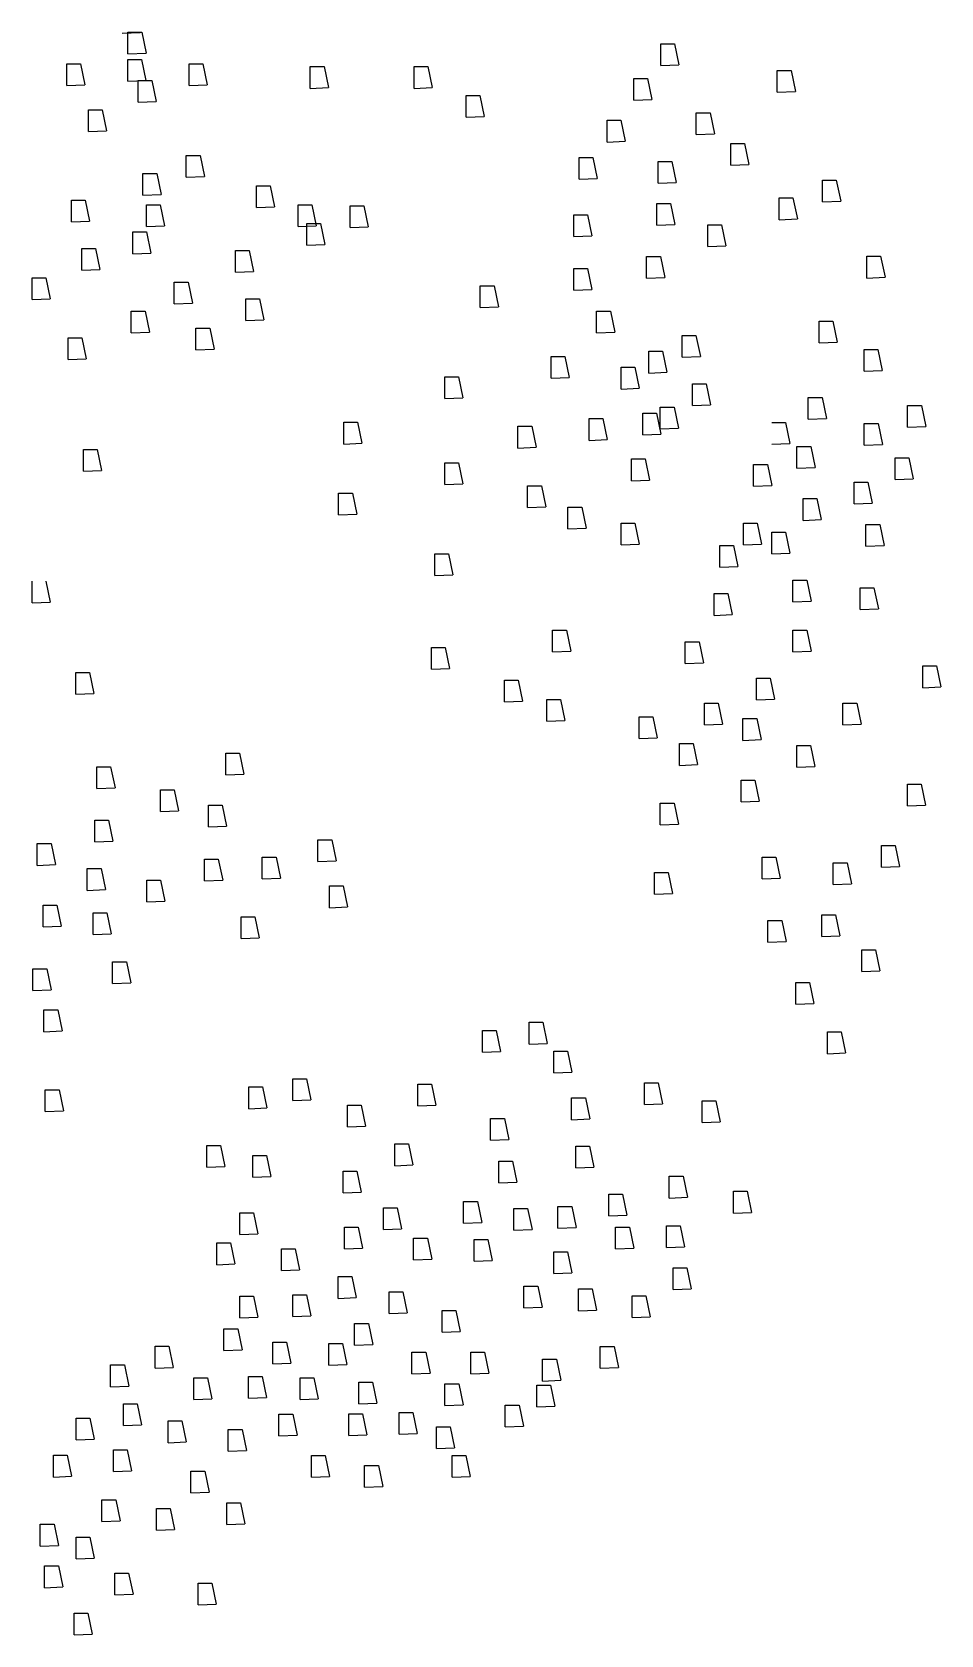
# Model space of a CAD drawing. Header units: inches. Extents: x -28 to 837, y -22 to 590.
# Drawn here: x 168.4 to 204.4, y 338.1 to 401.4 of the extents above; entities that cross this region are included whole.
import ezdxf

# ---------------------------------------------------------------- set-up
doc = ezdxf.new("R2010")
doc.units = ezdxf.units.IN
doc.header["$MEASUREMENT"] = 0
doc.layers.add('0 @ 10', color=7, linetype='Continuous')
doc.layers.add('dwgmodels.com', color=250, linetype='Continuous')
doc.styles.get("Standard").update_dxf_attribs({"font": 'arial.ttf'})
doc.dimstyles.new('Annotative', dxfattribs={"dimscale": 0, "dimtxt": 0.18, "dimasz": 0.18, "dimexe": 0.18, "dimexo": 0.0625, "dimgap": 0.09, "dimtad": 0, "dimtih": 1, "dimtoh": 1, "dimdec": 4, "dimzin": 0, "dimdsep": 46, "dimtxsty": 'Standard', "dimcen": 0.09, "dimadec": 0, "dimazin": 0, "dimtfac": 1, "dimtdec": 4, "dimtofl": 0, "dimtmove": 0, "dimatfit": 3, "dimfxl": 1, "dimtolj": 1, "dimtzin": 0, "dimarcsym": 0})

# ---------------------------------------------------------------- blocks, each defined once
blk = doc.blocks.new('*D32')
at = {"color": 0, "lineweight": -2}
for p, q in [((1446.02, 687.19), (1428.7, 726.49)), ((1397.59, 228.25), (1372.45, 193.43))]:
    blk.add_line(p, q, dxfattribs=at)
blk.add_arc((1553.26, 443.85), 296.37, 118.6183, 229.3348, dxfattribs=at)
at = {"color": 0}
for points in [[(1409.47, 707.75), (1413.15, 700.28), (1433.74, 715.05)], [(1362.71, 222.31), (1357.55, 215.77), (1379.77, 203.56)]]:
    blk.add_solid(points, dxfattribs=at)
at = {"layer": 'Defpoints', "color": 0}
for p in [(1448.54, 681.47), (1287.08, 574.18), (1553.26, 443.85), (1401.25, 233.32)]:
    blk.add_point(p, dxfattribs=at)
at = {"color": 0, "insert": (1239.61, 476.94), "char_height": 25, "attachment_point": 5, "rotation": 83.9766}
blk.add_mtext('120°', dxfattribs=at)
blk = doc.blocks.new('bush 032')
at = {"color": 0, "ltscale": 0.5}
for p, q in [((123.77, 330.35), (134.1, 330.76)), ((127.1, 318.59), (127.1, 330.98)), ((127.1, 330.98), (134.95, 330.98)), ((134.95, 330.98), (137.43, 319)), ((430.96, 324.28), (438.81, 324.28)), ((430.96, 311.89), (430.96, 324.28)), ((438.81, 324.28), (441.29, 312.3)), ((92.2, 312.81), (100.06, 312.81)), ((92.2, 300.41), (92.2, 312.81)), ((100.06, 312.81), (102.54, 300.82)), ((127.05, 315.41), (134.9, 315.41)), ((127.05, 303.01), (127.05, 315.41)), ((127.1, 318.59), (137.43, 319)), ((134.9, 315.41), (137.38, 303.42)), ((161.99, 312.81), (169.84, 312.81)), ((161.99, 300.41), (161.99, 312.81)), ((169.84, 312.81), (172.32, 300.82)), ((231.13, 311.25), (238.99, 311.25)), ((231.13, 298.85), (231.13, 311.25)), ((238.99, 311.25), (241.47, 299.27)), ((290.35, 311.25), (298.21, 311.25)), ((290.35, 298.85), (290.35, 311.25)), ((298.21, 311.25), (300.69, 299.27)), ((430.96, 311.89), (441.29, 312.3)), ((127.05, 303.01), (137.38, 303.42)), ((132.91, 303.36), (140.77, 303.36)), ((132.91, 290.96), (132.91, 303.36)), ((140.77, 303.36), (143.24, 291.38)), ((415.65, 292.11), (415.65, 304.5)), ((415.65, 304.5), (423.5, 304.5)), ((423.5, 304.5), (425.98, 292.52)), ((497.49, 296.62), (497.49, 309.02)), ((497.49, 309.02), (505.34, 309.02)), ((505.34, 309.02), (507.82, 297.04)), ((92.2, 300.41), (102.54, 300.82)), ((161.99, 300.41), (172.32, 300.82)), ((231.13, 298.85), (241.47, 299.27)), ((290.35, 298.85), (300.69, 299.27)), ((319.96, 294.8), (327.82, 294.8)), ((319.96, 282.4), (319.96, 294.8)), ((327.82, 294.8), (330.29, 282.82)), ((415.65, 292.11), (425.98, 292.52)), ((497.49, 296.62), (507.82, 297.04)), ((104.56, 286.64), (112.42, 286.64)), ((104.56, 274.24), (104.56, 286.64)), ((112.42, 286.64), (114.89, 274.65)), ((132.91, 290.96), (143.24, 291.38)), ((451.27, 272.48), (451.27, 284.88)), ((451.27, 284.88), (459.12, 284.88)), ((459.12, 284.88), (461.6, 272.89)), ((104.56, 274.24), (114.89, 274.65)), ((319.96, 282.4), (330.29, 282.82)), ((400.43, 280.67), (408.28, 280.67)), ((400.43, 268.27), (400.43, 280.67)), ((408.28, 280.67), (410.76, 268.68)), ((400.43, 268.27), (410.76, 268.68)), ((451.27, 272.48), (461.6, 272.89)), ((470.9, 255.03), (470.9, 267.43)), ((470.9, 267.43), (478.75, 267.43)), ((478.75, 267.43), (481.23, 255.45)), ((160.38, 260.58), (168.23, 260.58)), ((160.38, 248.19), (160.38, 260.58)), ((168.23, 260.58), (170.71, 248.6)), ((384.39, 259.43), (392.25, 259.43)), ((384.39, 247.04), (384.39, 259.43)), ((392.25, 259.43), (394.72, 247.45)), ((429.46, 257.25), (437.32, 257.25)), ((429.46, 244.86), (429.46, 257.25)), ((437.32, 257.25), (439.79, 245.27)), ((135.66, 250.41), (143.52, 250.41)), ((135.66, 238.01), (135.66, 250.41)), ((143.52, 250.41), (146, 238.42)), ((160.38, 248.19), (170.71, 248.6)), ((384.39, 247.04), (394.72, 247.45)), ((470.9, 255.03), (481.23, 255.45)), ((135.66, 238.01), (146, 238.42)), ((200.43, 243.26), (208.28, 243.26)), ((200.43, 230.86), (200.43, 243.26)), ((208.28, 243.26), (210.76, 231.27)), ((429.46, 244.86), (439.79, 245.27)), ((523.29, 246.56), (531.15, 246.56)), ((523.29, 234.16), (523.29, 246.56)), ((531.15, 246.56), (533.63, 234.57)), ((94.96, 222.74), (94.96, 235.14)), ((94.96, 235.14), (102.81, 235.14)), ((102.81, 235.14), (105.29, 223.16)), ((137.67, 232.49), (145.53, 232.49)), ((137.67, 220.1), (137.67, 232.49)), ((145.53, 232.49), (148.01, 220.51)), ((200.43, 230.86), (210.76, 231.27)), ((224.22, 220.1), (224.22, 232.49)), ((224.22, 232.49), (232.07, 232.49)), ((232.07, 232.49), (234.55, 220.51)), ((253.89, 219.55), (253.89, 231.95)), ((253.89, 231.95), (261.74, 231.95)), ((261.74, 231.95), (264.22, 219.97)), ((428.74, 220.87), (428.74, 233.27)), ((428.74, 233.27), (436.59, 233.27)), ((436.59, 233.27), (439.07, 221.28)), ((498.58, 223.98), (498.58, 236.38)), ((498.58, 236.38), (506.43, 236.38)), ((506.43, 236.38), (508.91, 224.4)), ((523.29, 234.16), (533.63, 234.57)), ((94.96, 222.74), (105.29, 223.16)), ((137.67, 220.1), (148.01, 220.51)), ((224.22, 220.1), (234.55, 220.51)), ((229.17, 221.77), (237.02, 221.77)), ((229.17, 209.37), (229.17, 221.77)), ((237.02, 221.77), (239.5, 209.79)), ((253.89, 219.55), (264.22, 219.97)), ((381.37, 214.41), (381.37, 226.81)), ((381.37, 226.81), (389.23, 226.81)), ((389.23, 226.81), (391.71, 214.82)), ((428.74, 220.87), (439.07, 221.28)), ((457.87, 221.12), (465.72, 221.12)), ((457.87, 208.72), (457.87, 221.12)), ((465.72, 221.12), (468.2, 209.13)), ((498.58, 223.98), (508.91, 224.4)), ((129.85, 204.57), (129.85, 216.97)), ((129.85, 216.97), (137.7, 216.97)), ((137.7, 216.97), (140.18, 204.98)), ((381.37, 214.41), (391.71, 214.82)), ((100.77, 207.52), (108.62, 207.52)), ((100.77, 195.12), (100.77, 207.52)), ((108.62, 207.52), (111.1, 195.53)), ((129.85, 204.57), (140.18, 204.98)), ((188.46, 206.5), (196.31, 206.5)), ((188.46, 194.11), (188.46, 206.5)), ((196.31, 206.5), (198.79, 194.52)), ((229.17, 209.37), (239.5, 209.79)), ((422.97, 190.55), (422.97, 202.94)), ((422.97, 202.94), (430.83, 202.94)), ((430.83, 202.94), (433.31, 190.96)), ((457.87, 208.72), (468.2, 209.13)), ((548.58, 203.1), (556.43, 203.1)), ((548.58, 190.7), (548.58, 203.1)), ((556.43, 203.1), (558.91, 191.12)), ((100.77, 195.12), (111.1, 195.53)), ((188.46, 194.11), (198.79, 194.52)), ((381.37, 196.1), (389.23, 196.1)), ((381.37, 183.7), (381.37, 196.1)), ((389.23, 196.1), (391.71, 184.11)), ((72.42, 190.8), (80.27, 190.8)), ((72.42, 178.4), (72.42, 190.8)), ((80.27, 190.8), (82.75, 178.82)), ((153.57, 188.33), (161.42, 188.33)), ((153.57, 175.94), (153.57, 188.33)), ((161.42, 188.33), (163.9, 176.35)), ((328.07, 186.34), (335.92, 186.34)), ((328.07, 173.94), (328.07, 186.34)), ((335.92, 186.34), (338.4, 174.35)), ((381.37, 183.7), (391.71, 184.11)), ((422.97, 190.55), (433.31, 190.96)), ((548.58, 190.7), (558.91, 191.12)), ((72.42, 178.4), (82.75, 178.82)), ((153.57, 175.94), (163.9, 176.35)), ((194.28, 178.88), (202.13, 178.88)), ((194.28, 166.49), (194.28, 178.88)), ((202.13, 178.88), (204.61, 166.9)), ((328.07, 173.94), (338.4, 174.35)), ((129.02, 159.52), (129.02, 171.91)), ((129.02, 171.91), (136.87, 171.91)), ((136.87, 171.91), (139.35, 159.93)), ((194.28, 166.49), (204.61, 166.9)), ((394.42, 171.91), (402.27, 171.91)), ((394.42, 159.52), (394.42, 171.91)), ((402.27, 171.91), (404.75, 159.93)), ((521.35, 153.75), (521.35, 166.14)), ((521.35, 166.14), (529.2, 166.14)), ((529.2, 166.14), (531.68, 154.16)), ((92.96, 156.62), (100.81, 156.62)), ((92.96, 144.22), (92.96, 156.62)), ((100.81, 156.62), (103.29, 144.63)), ((129.02, 159.52), (139.35, 159.93)), ((165.93, 149.77), (165.93, 162.16)), ((165.93, 162.16), (173.78, 162.16)), ((173.78, 162.16), (176.26, 150.18)), ((394.42, 159.52), (404.75, 159.93)), ((443.26, 158), (451.11, 158)), ((443.26, 145.6), (443.26, 158)), ((451.11, 158), (453.59, 146.02)), ((165.93, 149.77), (176.26, 150.18)), ((424.14, 136.54), (424.14, 148.94)), ((424.14, 148.94), (432, 148.94)), ((432, 148.94), (434.48, 136.96)), ((521.35, 153.75), (531.68, 154.16)), ((546.97, 137.64), (546.97, 150.04)), ((546.97, 150.04), (554.82, 150.04)), ((554.82, 150.04), (557.3, 138.05)), ((92.96, 144.22), (103.29, 144.63)), ((368.46, 133.55), (368.46, 145.95)), ((368.46, 145.95), (376.31, 145.95)), ((376.31, 145.95), (378.79, 133.97)), ((408.36, 139.83), (416.22, 139.83)), ((408.36, 127.43), (408.36, 139.83)), ((416.22, 139.83), (418.7, 127.84)), ((443.26, 145.6), (453.59, 146.02)), ((546.97, 137.64), (557.3, 138.05)), ((307.88, 134.41), (315.73, 134.41)), ((307.88, 122.01), (307.88, 134.41)), ((315.73, 134.41), (318.21, 122.43)), ((368.46, 133.55), (378.79, 133.97)), ((424.14, 136.54), (434.48, 136.96)), ((449.07, 130.38), (456.93, 130.38)), ((449.07, 117.98), (449.07, 130.38)), ((456.93, 130.38), (459.4, 118.39)), ((307.88, 122.01), (318.21, 122.43)), ((408.36, 127.43), (418.7, 127.84)), ((515.17, 122.62), (523.02, 122.62)), ((515.17, 110.22), (515.17, 122.62)), ((523.02, 122.62), (525.5, 110.64)), ((390.15, 110.56), (398, 110.56)), ((390.15, 98.16), (390.15, 110.56)), ((398, 110.56), (400.48, 98.58)), ((420.72, 101.26), (420.72, 113.66)), ((420.72, 113.66), (428.57, 113.66)), ((428.57, 113.66), (431.06, 101.67)), ((430.73, 117.14), (438.58, 117.14)), ((430.73, 104.74), (430.73, 117.14)), ((438.58, 117.14), (441.06, 105.15)), ((449.07, 117.98), (459.4, 118.39)), ((515.17, 110.22), (525.5, 110.64)), ((571.8, 117.99), (579.65, 117.99)), ((571.8, 105.59), (571.8, 117.99)), ((579.65, 117.99), (582.13, 106.01)), ((250.18, 96.05), (250.18, 108.45)), ((250.18, 108.45), (258.03, 108.45)), ((258.03, 108.45), (260.51, 96.47)), ((349.57, 93.77), (349.57, 106.17)), ((349.57, 106.17), (357.43, 106.17)), ((357.43, 106.17), (359.9, 94.19)), ((420.72, 101.26), (431.06, 101.67)), ((430.73, 104.74), (441.06, 105.15)), ((494.33, 108.36), (502.18, 108.36)), ((502.18, 108.36), (504.66, 96.38)), ((547.08, 95.42), (547.08, 107.81)), ((547.08, 107.81), (554.93, 107.81)), ((554.93, 107.81), (557.41, 95.83)), ((571.8, 105.59), (582.13, 106.01)), ((101.73, 93.01), (109.58, 93.01)), ((101.73, 80.61), (101.73, 93.01)), ((109.58, 93.01), (112.06, 81.03)), ((250.18, 96.05), (260.51, 96.47)), ((349.57, 93.77), (359.9, 94.19)), ((390.15, 98.16), (400.48, 98.58)), ((494.33, 95.97), (504.66, 96.38)), ((508.69, 82.22), (508.69, 94.61)), ((508.69, 94.61), (516.54, 94.61)), ((516.54, 94.61), (519.02, 82.63)), ((547.08, 95.42), (557.41, 95.83)), ((307.88, 85.37), (315.73, 85.37)), ((307.88, 72.97), (307.88, 85.37)), ((315.73, 85.37), (318.21, 73.39)), ((414.28, 87.53), (422.13, 87.53)), ((414.28, 75.13), (414.28, 87.53)), ((422.13, 87.53), (424.61, 75.54)), ((483.97, 84.44), (491.82, 84.44)), ((483.97, 72.04), (483.97, 84.44)), ((491.82, 84.44), (494.3, 72.46)), ((508.69, 82.22), (519.02, 82.63)), ((564.62, 75.86), (564.62, 88.26)), ((564.62, 88.26), (572.47, 88.26)), ((572.47, 88.26), (574.95, 76.27)), ((101.73, 80.61), (112.06, 81.03)), ((307.88, 72.97), (318.21, 73.39)), ((414.28, 75.13), (424.61, 75.54)), ((541.27, 61.98), (541.27, 74.37)), ((541.27, 74.37), (549.12, 74.37)), ((549.12, 74.37), (551.6, 62.39)), ((564.62, 75.86), (574.95, 76.27)), ((247.3, 55.66), (247.3, 68.06)), ((247.3, 68.06), (255.15, 68.06)), ((255.15, 68.06), (257.63, 56.08)), ((355.06, 59.78), (355.06, 72.17)), ((355.06, 72.17), (362.91, 72.17)), ((362.91, 72.17), (365.39, 60.19)), ((483.97, 72.04), (494.3, 72.46)), ((512.19, 52.53), (512.19, 64.93)), ((512.19, 64.93), (520.04, 64.93)), ((520.04, 64.93), (522.52, 52.94)), ((247.3, 55.66), (257.63, 56.08)), ((355.06, 59.78), (365.39, 60.19)), ((378.09, 47.71), (378.09, 60.11)), ((378.09, 60.11), (385.94, 60.11)), ((385.94, 60.11), (388.42, 48.13)), ((541.27, 61.98), (551.6, 62.39)), ((378.09, 47.71), (388.42, 48.13)), ((408.36, 51), (416.22, 51)), ((408.36, 38.6), (408.36, 51)), ((416.22, 51), (418.7, 39.01)), ((478.15, 51), (486, 51)), ((478.15, 38.6), (478.15, 51)), ((486, 51), (488.48, 39.01)), ((494.33, 45.85), (502.18, 45.85)), ((494.33, 33.45), (494.33, 45.85)), ((502.18, 45.85), (504.66, 33.87)), ((512.19, 52.53), (522.52, 52.94)), ((548.07, 37.84), (548.07, 50.24)), ((548.07, 50.24), (555.92, 50.24)), ((555.92, 50.24), (558.4, 38.26)), ((408.36, 38.6), (418.7, 39.01)), ((464.72, 25.78), (464.72, 38.17)), ((464.72, 38.17), (472.57, 38.17)), ((472.57, 38.17), (475.05, 26.19)), ((478.15, 38.6), (488.48, 39.01)), ((548.07, 37.84), (558.4, 38.26)), ((302.11, 21.05), (302.11, 33.45)), ((302.11, 33.45), (309.96, 33.45)), ((309.96, 33.45), (312.44, 21.46)), ((494.33, 33.45), (504.66, 33.87)), ((302.11, 21.05), (312.44, 21.46)), ((464.72, 25.78), (475.05, 26.19)), ((506.39, 6.04), (506.39, 18.44)), ((506.39, 18.44), (514.25, 18.44)), ((514.25, 18.44), (516.73, 6.45)), ((72.42, 5.42), (72.42, 17.82)), ((80.27, 17.82), (82.75, 5.83)), ((461.43, -1.64), (461.43, 10.76)), ((461.43, 10.76), (469.28, 10.76)), ((469.28, 10.76), (471.76, -1.22)), ((544.78, 1.65), (544.78, 14.05)), ((544.78, 14.05), (552.63, 14.05)), ((552.63, 14.05), (555.11, 2.06)), ((72.42, 5.42), (82.75, 5.83)), ((506.39, 6.04), (516.73, 6.45)), ((544.78, 1.65), (555.11, 2.06)), ((461.43, -1.64), (471.76, -1.22)), ((369.31, -10.08), (377.16, -10.08)), ((369.31, -22.47), (369.31, -10.08)), ((377.16, -10.08), (379.65, -22.06)), ((444.98, -16.66), (452.83, -16.66)), ((444.98, -29.06), (444.98, -16.66)), ((452.83, -16.66), (455.31, -28.64)), ((506.39, -10.08), (514.25, -10.08)), ((506.39, -22.47), (506.39, -10.08)), ((514.25, -10.08), (516.73, -22.06)), ((300.22, -19.95), (308.08, -19.95)), ((300.22, -32.34), (300.22, -19.95)), ((308.08, -19.95), (310.56, -31.93)), ((369.31, -22.47), (379.65, -22.06)), ((506.39, -22.47), (516.73, -22.06)), ((97.34, -34.21), (105.2, -34.21)), ((97.34, -46.6), (97.34, -34.21)), ((105.2, -34.21), (107.68, -46.19)), ((300.22, -32.34), (310.56, -31.93)), ((444.98, -29.06), (455.31, -28.64)), ((580.48, -30.5), (588.33, -30.5)), ((580.48, -42.9), (580.48, -30.5)), ((588.33, -30.5), (590.81, -42.48)), ((341.9, -38.59), (349.75, -38.59)), ((341.9, -50.99), (341.9, -38.59)), ((349.75, -38.59), (352.23, -50.58)), ((485.56, -37.49), (493.41, -37.49)), ((485.56, -49.89), (485.56, -37.49)), ((493.41, -37.49), (495.89, -49.48)), ((580.48, -42.9), (590.81, -42.48)), ((97.34, -46.6), (107.68, -46.19)), ((341.9, -50.99), (352.23, -50.58)), ((366.02, -49.56), (373.87, -49.56)), ((366.02, -61.96), (366.02, -49.56)), ((373.87, -49.56), (376.35, -61.54)), ((455.95, -51.75), (463.8, -51.75)), ((455.95, -64.15), (455.95, -51.75)), ((463.8, -51.75), (466.28, -63.73)), ((485.56, -49.89), (495.89, -49.48)), ((534.91, -51.75), (542.76, -51.75)), ((534.91, -64.15), (534.91, -51.75)), ((542.76, -51.75), (545.24, -63.73)), ((366.02, -61.96), (376.35, -61.54)), ((418.66, -71.83), (418.66, -59.43)), ((418.66, -59.43), (426.51, -59.43)), ((426.51, -59.43), (428.99, -71.41)), ((455.95, -64.15), (466.28, -63.73)), ((477.88, -60.53), (485.73, -60.53)), ((477.88, -72.92), (477.88, -60.53)), ((485.73, -60.53), (488.21, -72.51)), ((534.91, -64.15), (545.24, -63.73)), ((418.66, -71.83), (428.99, -71.41)), ((477.88, -72.92), (488.21, -72.51)), ((182.88, -80.27), (190.74, -80.27)), ((182.88, -92.66), (182.88, -80.27)), ((190.74, -80.27), (193.22, -92.25)), ((441.69, -74.78), (449.54, -74.78)), ((441.69, -87.18), (441.69, -74.78)), ((449.54, -74.78), (452.02, -86.77)), ((508.59, -75.88), (516.44, -75.88)), ((508.59, -88.28), (508.59, -75.88)), ((516.44, -75.88), (518.92, -87.86)), ((109.41, -87.94), (117.26, -87.94)), ((109.41, -100.34), (109.41, -87.94)), ((117.26, -87.94), (119.74, -99.93)), ((441.69, -87.18), (452.02, -86.77)), ((508.59, -88.28), (518.92, -87.86)), ((109.41, -100.34), (119.74, -99.93)), ((182.88, -92.66), (193.22, -92.25)), ((476.78, -95.62), (484.64, -95.62)), ((476.78, -108.02), (476.78, -95.62)), ((484.64, -95.62), (487.11, -107.6)), ((571.73, -97.86), (579.58, -97.86)), ((571.73, -110.26), (571.73, -97.86)), ((579.58, -97.86), (582.06, -109.85)), ((145.6, -101.1), (153.45, -101.1)), ((145.6, -113.5), (145.6, -101.1)), ((153.45, -101.1), (155.93, -113.09)), ((430.73, -108.78), (438.58, -108.78)), ((430.73, -121.18), (430.73, -108.78)), ((438.58, -108.78), (441.06, -120.76)), ((476.78, -108.02), (487.11, -107.6)), ((108.21, -118.49), (116.06, -118.49)), ((108.21, -130.88), (108.21, -118.49)), ((116.06, -118.49), (118.54, -130.47)), ((145.6, -113.5), (155.93, -113.09)), ((173.01, -109.88), (180.87, -109.88)), ((173.01, -122.27), (173.01, -109.88)), ((180.87, -109.88), (183.34, -121.86)), ((571.73, -110.26), (582.06, -109.85)), ((173.01, -122.27), (183.34, -121.86)), ((430.73, -121.18), (441.06, -120.76)), ((75.41, -131.81), (83.26, -131.81)), ((75.41, -144.21), (75.41, -131.81)), ((83.26, -131.81), (85.74, -143.79)), ((108.21, -130.88), (118.54, -130.47)), ((235.52, -129.62), (243.37, -129.62)), ((235.52, -142.01), (235.52, -129.62)), ((243.37, -129.62), (245.85, -141.6)), ((556.84, -132.91), (564.69, -132.91)), ((556.84, -145.3), (556.84, -132.91)), ((564.69, -132.91), (567.17, -144.89)), ((75.41, -144.21), (85.74, -143.79)), ((103.92, -146.07), (111.78, -146.07)), ((103.92, -158.46), (103.92, -146.07)), ((111.78, -146.07), (114.26, -158.05)), ((170.82, -152.98), (170.82, -140.58)), ((170.82, -140.58), (178.67, -140.58)), ((178.67, -140.58), (181.15, -152.57)), ((203.72, -139.49), (211.57, -139.49)), ((203.72, -151.88), (203.72, -139.49)), ((211.57, -139.49), (214.05, -151.47)), ((235.52, -142.01), (245.85, -141.6)), ((488.85, -139.49), (496.7, -139.49)), ((488.85, -151.88), (488.85, -139.49)), ((496.7, -139.49), (499.18, -151.47)), ((529.42, -142.78), (537.27, -142.78)), ((529.42, -155.17), (529.42, -142.78)), ((537.27, -142.78), (539.76, -154.76)), ((556.84, -145.3), (567.17, -144.89)), ((137.92, -152.65), (145.77, -152.65)), ((137.92, -165.04), (137.92, -152.65)), ((145.77, -152.65), (148.25, -164.63)), ((170.82, -152.98), (181.15, -152.57)), ((203.72, -151.88), (214.05, -151.47)), ((427.44, -148.26), (435.29, -148.26)), ((427.44, -160.66), (427.44, -148.26)), ((435.29, -148.26), (437.77, -160.24)), ((488.85, -151.88), (499.18, -151.47)), ((529.42, -155.17), (539.76, -154.76)), ((103.92, -158.46), (114.26, -158.05)), ((242.1, -155.94), (249.96, -155.94)), ((242.1, -168.33), (242.1, -155.94)), ((249.96, -155.94), (252.43, -167.92)), ((427.44, -160.66), (437.77, -160.24)), ((78.7, -166.91), (86.55, -166.91)), ((78.7, -179.3), (78.7, -166.91)), ((86.55, -166.91), (89.03, -178.89)), ((107.22, -171.29), (115.07, -171.29)), ((107.22, -183.69), (107.22, -171.29)), ((115.07, -171.29), (117.55, -183.28)), ((137.92, -165.04), (148.25, -164.63)), ((191.66, -173.48), (199.51, -173.48)), ((191.66, -185.88), (191.66, -173.48)), ((199.51, -173.48), (201.99, -185.47)), ((242.1, -168.33), (252.43, -167.92)), ((522.84, -172.39), (530.69, -172.39)), ((522.84, -184.78), (522.84, -172.39)), ((530.69, -172.39), (533.17, -184.37)), ((78.7, -179.3), (89.03, -178.89)), ((492.14, -175.68), (499.99, -175.68)), ((492.14, -188.07), (492.14, -175.68)), ((499.99, -175.68), (502.47, -187.66)), ((107.22, -183.69), (117.55, -183.28)), ((191.66, -185.88), (201.99, -185.47)), ((492.14, -188.07), (502.47, -187.66)), ((522.84, -184.78), (533.17, -184.37)), ((118.39, -211.62), (118.39, -199.22)), ((118.39, -199.22), (126.25, -199.22)), ((126.25, -199.22), (128.73, -211.2)), ((545.63, -192.41), (553.48, -192.41)), ((545.63, -204.8), (545.63, -192.41)), ((553.48, -192.41), (555.96, -204.39)), ((72.93, -215.54), (72.93, -203.14)), ((72.93, -203.14), (80.78, -203.14)), ((80.78, -203.14), (83.26, -215.12)), ((545.63, -204.8), (555.96, -204.39)), ((72.93, -215.54), (83.26, -215.12)), ((118.39, -211.62), (128.73, -211.2)), ((507.96, -210.98), (515.81, -210.98)), ((507.96, -223.37), (507.96, -210.98)), ((515.81, -210.98), (518.29, -222.96)), ((79.2, -239.05), (79.2, -226.65)), ((79.2, -226.65), (87.06, -226.65)), ((87.06, -226.65), (89.54, -238.64)), ((507.96, -223.37), (518.29, -222.96)), ((355.89, -246.11), (355.89, -233.71)), ((355.89, -233.71), (363.75, -233.71)), ((363.75, -233.71), (366.22, -245.69)), ((79.2, -239.05), (89.54, -238.64)), ((329.25, -238.41), (337.1, -238.41)), ((329.25, -250.81), (329.25, -238.41)), ((337.1, -238.41), (339.58, -250.39)), ((355.89, -246.11), (366.22, -245.69)), ((526.11, -239.19), (533.96, -239.19)), ((526.11, -251.59), (526.11, -239.19)), ((533.96, -239.19), (536.44, -251.18)), ((329.25, -250.81), (339.58, -250.39)), ((370, -250.17), (377.85, -250.17)), ((370, -262.57), (370, -250.17)), ((377.85, -250.17), (380.33, -262.15)), ((526.11, -251.59), (536.44, -251.18)), ((370, -262.57), (380.33, -262.15)), ((79.99, -284.51), (79.99, -272.12)), ((79.99, -272.12), (87.84, -272.12)), ((87.84, -272.12), (90.32, -284.1)), ((195.99, -270.55), (203.84, -270.55)), ((195.99, -282.95), (195.99, -270.55)), ((203.84, -270.55), (206.33, -282.53)), ((221.08, -265.85), (228.93, -265.85)), ((221.08, -278.24), (221.08, -265.85)), ((228.93, -265.85), (231.41, -277.83)), ((292.4, -281.38), (292.4, -268.98)), ((292.4, -268.98), (300.26, -268.98)), ((300.26, -268.98), (302.73, -280.96)), ((421.74, -280.59), (421.74, -268.2)), ((421.74, -268.2), (429.59, -268.2)), ((429.59, -268.2), (432.07, -280.18)), ((195.99, -282.95), (206.33, -282.53)), ((221.08, -278.24), (231.41, -277.83)), ((252.29, -293.36), (252.29, -280.96)), ((252.29, -280.96), (260.14, -280.96)), ((260.14, -280.96), (262.62, -292.94)), ((292.4, -281.38), (302.73, -280.96)), ((380.19, -289.22), (380.19, -276.82)), ((380.19, -276.82), (388.04, -276.82)), ((388.04, -276.82), (390.52, -288.8)), ((421.74, -280.59), (432.07, -280.18)), ((454.66, -278.39), (462.51, -278.39)), ((454.66, -290.78), (454.66, -278.39)), ((462.51, -278.39), (464.99, -290.37)), ((79.99, -284.51), (90.32, -284.1)), ((333.95, -300.97), (333.95, -288.58)), ((333.95, -288.58), (341.8, -288.58)), ((341.8, -288.58), (344.28, -300.56)), ((380.19, -289.22), (390.52, -288.8)), ((454.66, -290.78), (464.99, -290.37)), ((252.29, -293.36), (262.62, -292.94)), ((333.95, -300.97), (344.28, -300.56)), ((172.07, -316.27), (172.07, -303.88)), ((172.07, -303.88), (179.92, -303.88)), ((179.92, -303.88), (182.4, -315.86)), ((198.26, -322), (198.26, -309.61)), ((198.26, -309.61), (206.11, -309.61)), ((206.11, -309.61), (208.59, -321.59)), ((279.3, -315.46), (279.3, -303.06)), ((279.3, -303.06), (287.15, -303.06)), ((287.15, -303.06), (289.63, -315.04)), ((382.54, -316.65), (382.54, -304.25)), ((382.54, -304.25), (390.4, -304.25)), ((390.4, -304.25), (392.88, -316.24)), ((172.07, -316.27), (182.4, -315.86)), ((249.83, -318.61), (257.68, -318.61)), ((249.83, -331.01), (249.83, -318.61)), ((257.68, -318.61), (260.16, -330.6)), ((279.3, -315.46), (289.63, -315.04)), ((338.65, -312.88), (346.5, -312.88)), ((338.65, -325.27), (338.65, -312.88)), ((346.5, -312.88), (348.98, -324.86)), ((382.54, -316.65), (392.88, -316.24)), ((198.26, -322), (208.59, -321.59)), ((338.65, -325.27), (348.98, -324.86)), ((435.84, -321.5), (443.7, -321.5)), ((435.84, -333.89), (435.84, -321.5)), ((443.7, -321.5), (446.17, -333.48)), ((249.83, -331.01), (260.16, -330.6)), ((318.59, -348.2), (318.59, -335.8)), ((318.59, -335.8), (326.44, -335.8)), ((326.44, -335.8), (328.92, -347.79)), ((401.36, -331.69), (409.21, -331.69)), ((401.36, -344.08), (401.36, -331.69)), ((409.21, -331.69), (411.69, -343.67)), ((435.84, -333.89), (446.17, -333.48)), ((472.49, -342.47), (472.49, -330.07)), ((472.49, -330.07), (480.34, -330.07)), ((480.34, -330.07), (482.82, -342.06)), ((190.9, -354.74), (190.9, -342.35)), ((190.9, -342.35), (198.75, -342.35)), ((198.75, -342.35), (201.23, -354.33)), ((272.81, -339.53), (280.66, -339.53)), ((272.81, -351.92), (272.81, -339.53)), ((280.66, -339.53), (283.14, -351.51)), ((347.24, -352.29), (347.24, -339.89)), ((347.24, -339.89), (355.1, -339.89)), ((355.1, -339.89), (357.58, -351.87)), ((372.36, -338.74), (380.21, -338.74)), ((372.36, -351.14), (372.36, -338.74)), ((380.21, -338.74), (382.69, -350.72)), ((401.36, -344.08), (411.69, -343.67)), ((472.49, -342.47), (482.82, -342.06)), ((190.9, -354.74), (201.23, -354.33)), ((250.65, -362.93), (250.65, -350.54)), ((250.65, -350.54), (258.5, -350.54)), ((258.5, -350.54), (260.98, -362.52)), ((272.81, -351.92), (283.14, -351.51)), ((318.59, -348.2), (328.92, -347.79)), ((347.24, -352.29), (357.58, -351.87)), ((372.36, -351.14), (382.69, -350.72)), ((405.28, -362.9), (405.28, -350.5)), ((405.28, -350.5), (413.13, -350.5)), ((413.13, -350.5), (415.61, -362.48)), ((434.28, -362.11), (434.28, -349.71)), ((434.28, -349.71), (442.13, -349.71)), ((442.13, -349.71), (444.61, -361.7)), ((177.8, -371.93), (177.8, -359.54)), ((177.8, -359.54), (185.65, -359.54)), ((185.65, -359.54), (188.13, -371.52)), ((214.64, -375.21), (214.64, -362.81)), ((214.64, -362.81), (222.49, -362.81)), ((222.49, -362.81), (224.97, -374.8)), ((250.65, -362.93), (260.98, -362.52)), ((290.05, -356.77), (297.9, -356.77)), ((290.05, -369.17), (290.05, -356.77)), ((297.9, -356.77), (300.38, -368.75)), ((324.54, -369.95), (324.54, -357.55)), ((324.54, -357.55), (332.39, -357.55)), ((332.39, -357.55), (334.87, -369.54)), ((370, -364.61), (377.85, -364.61)), ((370, -377.01), (370, -364.61)), ((377.85, -364.61), (380.33, -376.59)), ((405.28, -362.9), (415.61, -362.48)), ((434.28, -362.11), (444.61, -361.7)), ((177.8, -371.93), (188.13, -371.52)), ((290.05, -369.17), (300.38, -368.75)), ((324.54, -369.95), (334.87, -369.54)), ((438.11, -386.15), (438.11, -373.75)), ((438.11, -373.75), (445.96, -373.75)), ((445.96, -373.75), (448.44, -385.73)), ((214.64, -375.21), (224.97, -374.8)), ((246.94, -378.72), (254.79, -378.72)), ((246.94, -391.11), (246.94, -378.72)), ((254.79, -378.72), (257.27, -390.7)), ((370, -377.01), (380.33, -376.59)), ((190.9, -402.22), (190.9, -389.82)), ((190.9, -389.82), (198.75, -389.82)), ((198.75, -389.82), (201.23, -401.81)), ((221.18, -389.01), (229.04, -389.01)), ((221.18, -401.4), (221.18, -389.01)), ((229.04, -389.01), (231.51, -400.99)), ((246.94, -391.11), (257.27, -390.7)), ((276.03, -399.77), (276.03, -387.37)), ((276.03, -387.37), (283.88, -387.37)), ((283.88, -387.37), (286.36, -399.35)), ((352.97, -384.09), (360.82, -384.09)), ((352.97, -396.49), (352.97, -384.09)), ((360.82, -384.09), (363.3, -396.08)), ((384.11, -385.77), (391.96, -385.77)), ((384.11, -398.17), (384.11, -385.77)), ((391.96, -385.77), (394.44, -397.76)), ((414.68, -389.69), (422.53, -389.69)), ((414.68, -402.09), (414.68, -389.69)), ((422.53, -389.69), (425.01, -401.68)), ((438.11, -386.15), (448.44, -385.73)), ((190.9, -402.22), (201.23, -401.81)), ((221.18, -401.4), (231.51, -400.99)), ((276.03, -399.77), (286.36, -399.35)), ((306.31, -410.41), (306.31, -398.01)), ((306.31, -398.01), (314.17, -398.01)), ((314.17, -398.01), (316.65, -409.99)), ((352.97, -396.49), (363.3, -396.08)), ((384.11, -398.17), (394.44, -397.76)), ((414.68, -402.09), (425.01, -401.68)), ((181.88, -420.9), (181.88, -408.5)), ((181.88, -408.5), (189.74, -408.5)), ((189.74, -408.5), (192.21, -420.49)), ((256.38, -417.77), (256.38, -405.38)), ((256.38, -405.38), (264.23, -405.38)), ((264.23, -405.38), (266.71, -417.36)), ((306.31, -410.41), (316.65, -409.99)), ((142.6, -430.87), (142.6, -418.47)), ((142.6, -418.47), (150.45, -418.47)), ((150.45, -418.47), (152.93, -430.46)), ((209.72, -428.41), (209.72, -416.02)), ((209.72, -416.02), (217.58, -416.02)), ((217.58, -416.02), (220.05, -428)), ((241.65, -429.23), (241.65, -416.84)), ((241.65, -416.84), (249.5, -416.84)), ((249.5, -416.84), (251.98, -428.82)), ((256.38, -417.77), (266.71, -417.36)), ((396.53, -430.91), (396.53, -418.51)), ((396.53, -418.51), (404.38, -418.51)), ((404.38, -418.51), (406.86, -430.5)), ((117.23, -441.51), (117.23, -429.11)), ((117.23, -429.11), (125.07, -429.11)), ((125.07, -429.11), (127.56, -441.1)), ((181.88, -420.9), (192.21, -420.49)), ((209.72, -428.41), (220.05, -428)), ((241.65, -429.23), (251.98, -428.82)), ((289.12, -434.14), (289.12, -421.75)), ((289.12, -421.75), (296.97, -421.75)), ((296.97, -421.75), (299.46, -433.73)), ((322.69, -434.14), (322.69, -421.75)), ((322.69, -421.75), (330.54, -421.75)), ((330.54, -421.75), (333.02, -433.73)), ((363.61, -438.24), (363.61, -425.84)), ((363.61, -425.84), (371.47, -425.84)), ((371.47, -425.84), (373.95, -437.82)), ((142.6, -430.87), (152.93, -430.46)), ((164.7, -448.88), (164.7, -436.48)), ((164.7, -436.48), (172.55, -436.48)), ((172.55, -436.48), (175.03, -448.46)), ((195.81, -448.06), (195.81, -435.66)), ((195.81, -435.66), (203.66, -435.66)), ((203.66, -435.66), (206.14, -447.65)), ((225.28, -436.48), (233.13, -436.48)), ((225.28, -448.88), (225.28, -436.48)), ((233.13, -436.48), (235.61, -448.46)), ((289.12, -434.14), (299.46, -433.73)), ((322.69, -434.14), (333.02, -433.73)), ((363.61, -438.24), (373.95, -437.82)), ((396.53, -430.91), (406.86, -430.5)), ((117.23, -441.51), (127.56, -441.1)), ((195.81, -448.06), (206.14, -447.65)), ((258.84, -438.94), (266.69, -438.94)), ((258.84, -451.33), (258.84, -438.94)), ((266.69, -438.94), (269.17, -450.92)), ((307.95, -439.76), (315.8, -439.76)), ((307.95, -452.15), (307.95, -439.76)), ((315.8, -439.76), (318.28, -451.74)), ((360.34, -440.57), (368.19, -440.57)), ((360.34, -452.97), (360.34, -440.57)), ((368.19, -440.57), (370.67, -452.56)), ((124.59, -463.61), (124.59, -451.22)), ((124.59, -451.22), (132.44, -451.22)), ((132.44, -451.22), (134.92, -463.2)), ((164.7, -448.88), (175.03, -448.46)), ((225.28, -448.88), (235.61, -448.46)), ((253.11, -469.34), (253.11, -456.95)), ((253.11, -456.95), (260.96, -456.95)), ((258.84, -451.33), (269.17, -450.92)), ((260.96, -456.95), (263.44, -468.93)), ((281.76, -468.52), (281.76, -456.13)), ((281.76, -456.13), (289.61, -456.13)), ((289.61, -456.13), (292.09, -468.11)), ((307.95, -452.15), (318.28, -451.74)), ((342.33, -464.43), (342.33, -452.03)), ((342.33, -452.03), (350.18, -452.03)), ((350.18, -452.03), (352.66, -464.02)), ((360.34, -452.97), (370.67, -452.56)), ((97.58, -471.8), (97.58, -459.4)), ((97.58, -459.4), (105.43, -459.4)), ((105.43, -459.4), (107.91, -471.38)), ((124.59, -463.61), (134.92, -463.2)), ((149.97, -473.43), (149.97, -461.04)), ((149.97, -461.04), (157.82, -461.04)), ((157.82, -461.04), (160.3, -473.02)), ((184.35, -478.34), (184.35, -465.95)), ((184.35, -465.95), (192.2, -465.95)), ((192.2, -465.95), (194.68, -477.93)), ((213.24, -469.5), (213.24, -457.1)), ((213.24, -457.1), (221.09, -457.1)), ((221.09, -457.1), (223.57, -469.08)), ((303.04, -476.71), (303.04, -464.31)), ((303.04, -464.31), (310.89, -464.31)), ((310.89, -464.31), (313.37, -476.3)), ((342.33, -464.43), (352.66, -464.02)), ((97.58, -471.8), (107.91, -471.38)), ((149.97, -473.43), (160.3, -473.02)), ((213.24, -469.5), (223.57, -469.08)), ((253.11, -469.34), (263.44, -468.93)), ((281.76, -468.52), (292.09, -468.11)), ((84.69, -493.01), (84.69, -480.61)), ((84.69, -480.61), (92.54, -480.61)), ((92.54, -480.61), (95.02, -492.6)), ((118.86, -477.41), (126.71, -477.41)), ((118.86, -489.81), (118.86, -477.41)), ((126.71, -477.41), (129.19, -489.39)), ((184.35, -478.34), (194.68, -477.93)), ((231.82, -493.08), (231.82, -480.68)), ((231.82, -480.68), (239.68, -480.68)), ((239.68, -480.68), (242.16, -492.67)), ((303.04, -476.71), (313.37, -476.3)), ((312.04, -480.68), (319.9, -480.68)), ((312.04, -493.08), (312.04, -480.68)), ((319.9, -480.68), (322.38, -492.67)), ((84.69, -493.01), (95.02, -492.6)), ((118.86, -489.81), (129.19, -489.39)), ((163.06, -502.08), (163.06, -489.69)), ((163.06, -489.69), (170.92, -489.69)), ((170.92, -489.69), (173.39, -501.67)), ((231.82, -493.08), (242.16, -492.67)), ((262.11, -498.81), (262.11, -486.41)), ((262.11, -486.41), (269.96, -486.41)), ((269.96, -486.41), (272.44, -498.39)), ((312.04, -493.08), (322.38, -492.67)), ((163.06, -502.08), (173.39, -501.67)), ((262.11, -498.81), (272.44, -498.39)), ((112.31, -506.06), (120.16, -506.06)), ((112.31, -518.45), (112.31, -506.06)), ((120.16, -506.06), (122.64, -518.04)), ((143.42, -510.97), (151.27, -510.97)), ((143.42, -523.36), (143.42, -510.97)), ((151.27, -510.97), (153.75, -522.95)), ((183.53, -507.69), (191.38, -507.69)), ((183.53, -520.09), (183.53, -507.69)), ((191.38, -507.69), (193.86, -519.68)), ((77.11, -532.37), (77.11, -519.97)), ((77.11, -519.97), (84.97, -519.97)), ((84.97, -519.97), (87.44, -531.96)), ((112.31, -518.45), (122.64, -518.04)), ((183.53, -520.09), (193.86, -519.68)), ((97.58, -539.74), (97.58, -527.34)), ((97.58, -527.34), (105.43, -527.34)), ((105.43, -527.34), (107.91, -539.32)), ((143.42, -523.36), (153.75, -522.95)), ((77.11, -532.37), (87.44, -531.96)), ((79.57, -543.71), (87.42, -543.71)), ((79.57, -556.11), (79.57, -543.71)), ((87.42, -543.71), (89.9, -555.69)), ((97.58, -539.74), (107.91, -539.32)), ((119.68, -547.8), (127.53, -547.8)), ((119.68, -560.2), (119.68, -547.8)), ((127.53, -547.8), (130.01, -559.79)), ((79.57, -556.11), (89.9, -555.69)), ((167.16, -565.93), (167.16, -553.53)), ((167.16, -553.53), (175.01, -553.53)), ((175.01, -553.53), (177.49, -565.52)), ((119.68, -560.2), (130.01, -559.79)), ((167.16, -565.93), (177.49, -565.52)), ((96.45, -583.04), (96.45, -570.65)), ((96.45, -570.65), (104.3, -570.65)), ((104.3, -570.65), (106.78, -582.63)), ((96.45, -583.04), (106.78, -582.63))]:
    blk.add_line(p, q, dxfattribs=at)
blk = doc.blocks.new('bush')
at = {"layer": 'dwgmodels.com', "color": 5}
blk.add_blockref('bush 032', (-39.2, 95.17), dxfattribs=at)
blk = doc.blocks.new('Garden')
at = {"layer": 'dwgmodels.com', "color": 5, "xscale": 0.2, "yscale": 0.2}
blk.add_blockref('bush', (1249.08615, 174.63506), dxfattribs=at)
at = {"layer": '0 @ 10'}
dim = blk.add_angular_dim_3p(base=(1050.76314, 223.40758), center=(1316.9439, 93.07791), p1=(1212.22214, 330.69558), p2=(1164.93477, -117.45006), dimstyle='Annotative', override={"dimscale": 10, "dimtix": 0, "dimtofl": 0, "dimtmove": 0, "dimatfit": 3}, dxfattribs=at)
dim.commit()
dim.dimension.update_dxf_attribs({"geometry": '*D32', "text_midpoint": (1003.29603, 126.17336), "insert": (-236.31763, -350.77107)})

msp = doc.modelspace()

# ---------------------------------------------------------------- block references
at = {"xscale": 0.3465639121819872, "yscale": 0.3465639121819872, "zscale": 0.6931278243639744}
msp.add_blockref('Garden', (-266.765, 311.36), dxfattribs=at)

doc.saveas('drawing.dxf')
